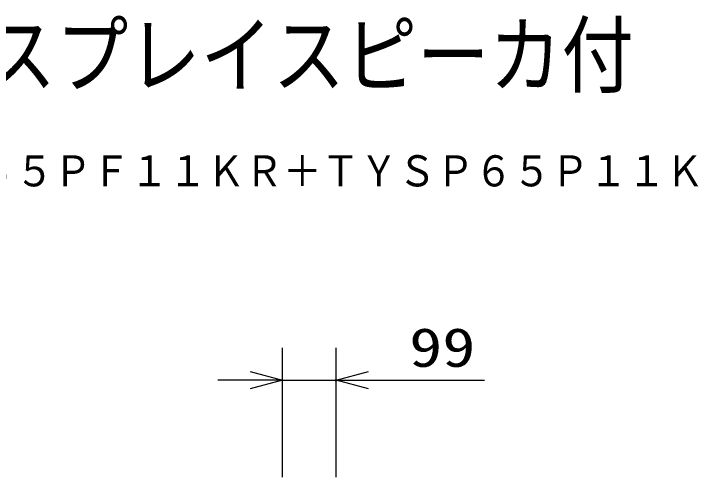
# Model space of a CAD drawing. Units: millimetres, scale not verified. Extents: x -63 to 63, y -57 to 57.
# Drawn here: x 19.88 to 62.18, y 28.72 to 57.39 of the extents above; entities that cross this region are included whole.
import ezdxf
from ezdxf.enums import TextEntityAlignment as Align

# ---------------------------------------------------------------- set-up
doc = ezdxf.new("R2010")
doc.units = ezdxf.units.MM
doc.header["$LTSCALE"] = 0.190236
doc.header["$PDMODE"] = 32
doc.header["$PDSIZE"] = 0.0951
for name, color, linetype in [('0-0_MOJI1', 2, 'Continuous'), ('0-2_GAIKEI', 1, 'Continuous'), ('0-3_TOUROKU', 7, 'Continuous')]:
    doc.layers.add(name, color=color, linetype=linetype)
doc.styles.add('ＭＳ ゴシック', font='')
doc.styles.get('ＭＳ ゴシック').set_extended_font_data('MS Gothic')

# ---------------------------------------------------------------- blocks, each defined once
blk = doc.blocks.new('_OPEN30')
at = {"layer": '0-3_TOUROKU'}
blk.add_line((0, 0), (-1, 0), dxfattribs=at)
blk.add_lwpolyline([(-1, 0.26795), (0, 0), (-1, -0.26795)], dxfattribs=at)

msp = doc.modelspace()

# ---------------------------------------------------------------- linework, layer by layer
at = {"layer": '0-2_GAIKEI', "color": 3}
for p, q in [((36.4991, 28.7197), (36.4991, 36.7197)), ((39.7991, 28.7197), (39.7991, 36.7197)), ((34.4991, 34.7197), (32.4991, 34.7197)), ((36.4991, 34.7197), (39.7991, 34.7197)), ((41.7991, 34.7197), (48.9658, 34.7197))]:
    msp.add_line(p, q, dxfattribs=at)
at = {"layer": '0-3_TOUROKU'}
msp.add_point((39.7991, 34.7197), dxfattribs=at)

# ---------------------------------------------------------------- block references
at = {"layer": '0-2_GAIKEI', "xscale": 2, "yscale": 2}
msp.add_blockref('_OPEN30', (36.4991, 34.7197), dxfattribs=at)
at = {"layer": '0-2_GAIKEI', "xscale": 2, "yscale": 2, "rotation": 180}
msp.add_blockref('_OPEN30', (39.7991, 34.7197), dxfattribs=at)

# ---------------------------------------------------------------- texts
at = {"layer": '0-0_MOJI1', "style": 'ＭＳ ゴシック', "width": 0.85}
msp.add_text('ハイビジョンプラズマディスプレイスピーカ付', height=3.848, dxfattribs=at).set_placement((-35.5001, 51.7599), align=Align.BOTTOM_LEFT)
at = {"layer": '0-2_GAIKEI', "color": 3, "style": 'ＭＳ ゴシック', "width": 1.25}
msp.add_text('99', height=2.406, dxfattribs=at).set_placement((44.3155, 34.8292), align=Align.BOTTOM_LEFT)
at = {"layer": '0-3_TOUROKU', "color": 1, "style": 'ＭＳ ゴシック', "width": 0.9}
msp.add_text('ＴＨ６５ＰＦ１１ＫＲ＋ＴＹＳＰ６５Ｐ１１Ｋ', height=1.925, dxfattribs=at).set_placement((12.9, 46.13), align=Align.BOTTOM_LEFT)

doc.saveas('drawing.dxf')
